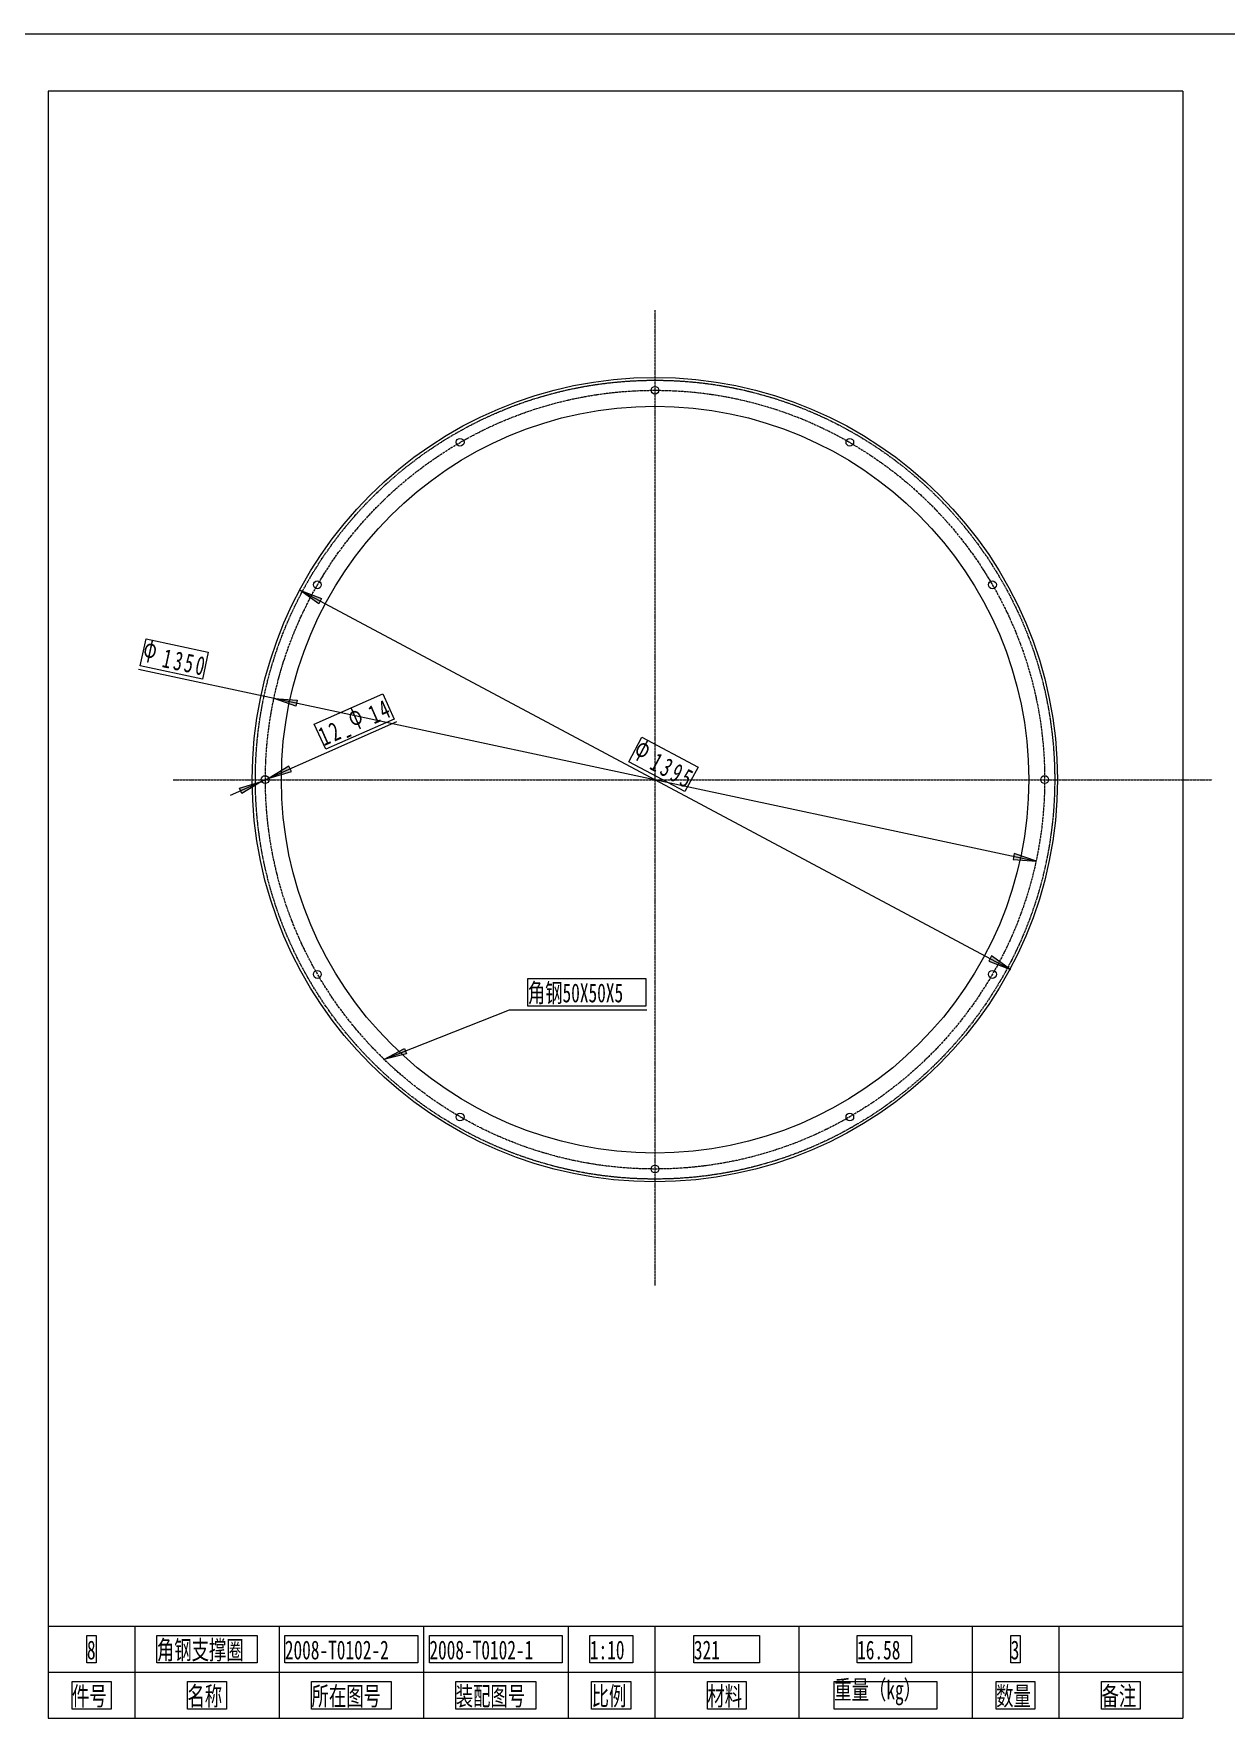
# Model space of a CAD drawing. Header units: millimetres. Extents: x -23892 to 57527, y -540 to 34444.
# Drawn here: x 41054 to 49241, y 11425 to 22992 of the extents above; entities that cross this region are included whole.
import ezdxf

# ---------------------------------------------------------------- set-up
doc = ezdxf.new("R2010")
doc.units = ezdxf.units.MM
for name, pattern in [('AI-Linetype-95', [21.479999, 16.98, -2.1, 0.3, -2.1]), ('AI-Linetype-96', [21.479999, 16.98, -2.1, 0.3, -2.1]), ('AI-Linetype-97', [10.56, 8.46, -2.1]), ('AI-Linetype-98', [21.479999, 16.98, -2.1, 0.3, -2.1])]:
    doc.linetypes.add(name, pattern=pattern)
doc.layers.add('图层 1', color=7, linetype='Continuous')
doc.styles.get("Standard").update_dxf_attribs({"font": ''})
doc.styles.get('Standard').set_extended_font_data('FangSong')

msp = doc.modelspace()

# ---------------------------------------------------------------- hatches: boundary and pattern name
at = {"layer": '图层 1', "lineweight": 0}
for points in [[(43030.2329, 19113.3864), (43011.1969, 19077.6963), (42880.3071, 19170.514)], [(42863.6529, 18416.1789), (42854.1446, 18375.7249), (42704.2187, 18428.0692)], [(42823.1989, 17925.9667), (42806.5448, 17961.6568), (42670.9105, 17880.7681)], [(42482.9319, 17776.0602), (42466.2584, 17811.7503), (42618.5662, 17856.9682)], [(47784.6759, 17362.0115), (47777.5494, 17321.5575), (47936.9837, 17309.6478)], [(47630.0055, 16660.0208), (47610.9695, 16624.3306), (47758.494, 16567.2224)], [(43598.9519, 16024.6659), (43613.2435, 15986.5938), (43458.5538, 15948.5217)]]:
    msp.add_hatch(color=7, dxfattribs=at).paths.add_polyline_path(points)

# ---------------------------------------------------------------- linework, layer by layer
at = {"layer": '图层 1', "color": 7, "lineweight": 0, "true_color": 0xffffff}
for p, q in [((24188.5301, 22992.1516), (57526.7776, 22992.1516)), ((41152.732, 22597.139), (41152.732, 11424.8933)), ((48943.5512, 22597.139), (41152.732, 22597.139)), ((48943.5512, 22597.139), (48943.5512, 11424.8933)), ((42880.3071, 19170.514), (47758.494, 16567.2224)), ((43011.1969, 19077.6963), (42880.3071, 19170.514)), ((42880.3071, 19170.514), (43030.2329, 19113.3864)), ((43030.2329, 19113.3864), (43011.1969, 19077.6963)), ((41773.7954, 18627.9574), (47936.9643, 17309.6478)), ((42854.1446, 18375.7249), (42704.2187, 18428.0692)), ((42704.2187, 18428.0692), (42863.6529, 18416.1789)), ((42863.6529, 18416.1789), (42854.1446, 18375.7249)), ((43544.2257, 18266.253), (42402.0238, 17761.788)), ((42806.5448, 17961.6568), (42670.9105, 17880.7681)), ((42823.1989, 17925.9667), (42806.5448, 17961.6568)), ((42466.2584, 17811.7503), (42618.5662, 17856.9682)), ((42618.5662, 17856.9682), (42482.9319, 17776.0602)), ((42670.9105, 17880.7681), (42823.1989, 17925.9667)), ((42482.9319, 17776.0602), (42466.2584, 17811.7503)), ((47784.6759, 17362.0115), (47777.5494, 17321.5575)), ((47936.9837, 17309.6478), (47784.6759, 17362.0115)), ((47777.5494, 17321.5575), (47936.9837, 17309.6478)), ((47630.0055, 16660.0208), (47610.9695, 16624.3306)), ((47758.494, 16567.2224), (47630.0055, 16660.0208)), ((47610.9695, 16624.3306), (47758.494, 16567.2224)), ((43458.5538, 15948.5217), (44319.9787, 16288.808)), ((44319.94, 16288.808), (45262.2537, 16288.808)), ((43458.5538, 15948.5217), (43598.9519, 16024.6659)), ((43613.2435, 15986.5938), (43458.5538, 15948.5217)), ((43598.9519, 16024.6659), (43613.2435, 15986.5938)), ((41152.732, 12057.8662), (48943.5512, 12057.8662)), ((41152.732, 12057.8662), (48943.5512, 12057.8662)), ((41747.6329, 12057.8662), (41747.6329, 11424.8933)), ((42739.9283, 12057.8662), (42739.9283, 11424.8933)), ((43729.8417, 12057.8662), (43729.8417, 11424.8933)), ((44722.1371, 12057.8662), (44722.1371, 11424.8933)), ((45317.038, 12057.8662), (45317.038, 11424.8933)), ((46306.9515, 12057.8662), (46306.9515, 11424.8933)), ((47496.7532, 12057.8662), (47496.7532, 11424.8933)), ((48091.654, 12057.8662), (48091.654, 11424.8933)), ((41152.732, 11741.3797), (48943.5512, 11741.3797)), ((41152.732, 11741.3797), (48943.5512, 11741.3797)), ((41152.732, 11424.8933), (48943.5512, 11424.8933))]:
    msp.add_line(p, q, dxfattribs=at)
at = {"layer": '图层 1', "color": 7, "linetype": 'AI-Linetype-95', "lineweight": 0, "true_color": 0xffffff}
msp.add_line((45319.3618, 14397.0156), (45319.3618, 21095.5953), dxfattribs=at)
at = {"layer": '图层 1', "lineweight": 0}
for p, q in [((43011.1969, 19077.6963), (42880.3071, 19170.514)), ((42880.3071, 19170.514), (43030.2329, 19113.3864)), ((43030.2329, 19113.3864), (43011.1969, 19077.6963)), ((41785.705, 18651.7573), (41826.159, 18837.354)), ((41826.159, 18837.354), (42252.098, 18744.5557)), ((42252.098, 18744.5557), (42211.6439, 18558.9396)), ((42211.6439, 18558.9396), (41785.705, 18651.7573)), ((42854.1446, 18375.7249), (42704.2187, 18428.0692)), ((42704.2187, 18428.0692), (42863.6529, 18416.1789)), ((42863.6529, 18416.1789), (42854.1446, 18375.7249)), ((42980.2705, 18251.9808), (43451.4274, 18458.9955)), ((43451.4274, 18458.9955), (43527.5716, 18285.2891)), ((43527.5716, 18285.2891), (43058.7967, 18078.2744)), ((43058.7967, 18078.2744), (42980.2705, 18251.9808)), ((45138.529, 17992.6025), (45228.9454, 18161.5451)), ((45228.9454, 18161.5451), (45614.4497, 17956.9123)), ((42806.5448, 17961.6568), (42670.9105, 17880.7681)), ((42823.1989, 17925.9667), (42806.5448, 17961.6568)), ((45524.0139, 17787.9504), (45138.529, 17992.6025)), ((45614.4497, 17956.9123), (45524.0139, 17787.9504)), ((42466.2584, 17811.7503), (42618.5662, 17856.9682)), ((42618.5662, 17856.9682), (42482.9319, 17776.0602)), ((42670.9105, 17880.7681), (42823.1989, 17925.9667)), ((42482.9319, 17776.0602), (42466.2584, 17811.7503)), ((47784.6759, 17362.0115), (47777.5494, 17321.5575)), ((47936.9837, 17309.6478), (47784.6759, 17362.0115)), ((47777.5494, 17321.5575), (47936.9837, 17309.6478)), ((47630.0055, 16660.0208), (47610.9695, 16624.3306)), ((47758.494, 16567.2224), (47630.0055, 16660.0208)), ((47610.9695, 16624.3306), (47758.494, 16567.2224)), ((44446.1047, 16505.3504), (44446.1047, 16505.3504)), ((44446.1047, 16314.9899), (44446.1047, 16505.3504)), ((44446.1047, 16505.3504), (45255.166, 16505.3504)), ((45255.166, 16505.3504), (45255.166, 16314.9899)), ((45255.166, 16314.9899), (44446.1047, 16314.9899)), ((43458.5538, 15948.5217), (43598.9519, 16024.6659)), ((43613.2435, 15986.5938), (43458.5538, 15948.5217)), ((43598.9519, 16024.6659), (43613.2435, 15986.5938)), ((41419.2368, 11993.6123), (41419.2368, 11993.6123)), ((41419.2368, 11805.6337), (41419.2368, 11993.6123)), ((41419.2368, 11993.6123), (41483.4907, 11993.6123)), ((41483.4907, 11993.6123), (41483.4907, 11805.6337)), ((41899.9213, 11993.6123), (41899.9213, 11993.6123)), ((41899.9213, 11805.6337), (41899.9213, 11993.6123)), ((41899.9213, 11993.6123), (42587.6205, 11993.6123)), ((42587.6205, 11993.6123), (42587.6205, 11805.6337)), ((42778.0004, 11993.6123), (42778.0004, 11993.6123)), ((42778.0004, 11805.6337), (42778.0004, 11993.6123)), ((42778.0004, 11993.6123), (43691.7696, 11993.6123)), ((43691.7696, 11993.6123), (43691.7696, 11805.6337)), ((43770.2958, 11993.6123), (43770.2958, 11993.6123)), ((43770.2958, 11805.6337), (43770.2958, 11993.6123)), ((43770.2958, 11993.6123), (44681.6831, 11993.6123)), ((44681.6831, 11993.6123), (44681.6831, 11805.6337)), ((44872.0049, 11993.6123), (44872.0049, 11993.6123)), ((44872.0049, 11805.6337), (44872.0049, 11993.6123)), ((44872.0049, 11993.6123), (45167.0734, 11993.6123)), ((45167.0734, 11993.6123), (45167.0734, 11805.6337)), ((45585.8859, 11993.6123), (45585.8859, 11993.6123)), ((45585.8859, 11805.6337), (45585.8859, 11993.6123)), ((45585.8859, 11993.6123), (46035.6248, 11993.6123)), ((46035.6248, 11993.6123), (46035.6248, 11805.6337)), ((46706.6892, 11993.6123), (46706.6892, 11993.6123)), ((46706.6892, 11805.6337), (46706.6892, 11993.6123)), ((46706.6892, 11993.6123), (47080.2838, 11993.6123)), ((47080.2838, 11993.6123), (47080.2838, 11805.6337)), ((47760.8372, 11993.6123), (47760.8372, 11993.6123)), ((47760.8372, 11805.6337), (47760.8372, 11993.6123)), ((47760.8372, 11993.6123), (47825.0912, 11993.6123)), ((47825.0912, 11993.6123), (47825.0912, 11805.6337)), ((41483.4907, 11805.6337), (41419.2368, 11805.6337)), ((42587.6205, 11805.6337), (41899.9213, 11805.6337)), ((43691.7696, 11805.6337), (42778.0004, 11805.6337)), ((44681.6831, 11805.6337), (43770.2958, 11805.6337)), ((45167.0734, 11805.6337), (44872.0049, 11805.6337)), ((46035.6248, 11805.6337), (45585.8859, 11805.6337)), ((47080.2838, 11805.6337), (46706.6892, 11805.6337)), ((47825.0912, 11805.6337), (47760.8372, 11805.6337)), ((41316.9107, 11677.1258), (41316.9107, 11677.1258)), ((41316.9107, 11486.7653), (41316.9107, 11677.1258)), ((41316.9107, 11677.1258), (41585.8168, 11677.1258)), ((41585.8168, 11677.1258), (41585.8168, 11486.7653)), ((42109.3179, 11677.1258), (42109.3179, 11677.1258)), ((42109.3179, 11486.7653), (42109.3179, 11677.1258)), ((42109.3179, 11677.1258), (42378.2239, 11677.1258)), ((42378.2239, 11677.1258), (42378.2239, 11486.7653)), ((42961.2151, 11677.1258), (42961.2151, 11677.1258)), ((42961.2151, 11486.7653), (42961.2151, 11677.1258)), ((42961.2151, 11677.1258), (43508.5355, 11677.1258)), ((43508.5355, 11677.1258), (43508.5355, 11486.7653)), ((43951.0899, 11677.1258), (43951.0899, 11677.1258)), ((43951.0899, 11486.7653), (43951.0899, 11677.1258)), ((43951.0899, 11677.1258), (44500.7922, 11677.1258)), ((44500.7922, 11677.1258), (44500.7922, 11486.7653)), ((44883.9533, 11677.1258), (44883.9533, 11677.1258)), ((44883.9533, 11486.7653), (44883.9533, 11677.1258)), ((44883.9533, 11677.1258), (45152.8399, 11677.1258)), ((45152.8399, 11677.1258), (45152.8399, 11486.7653)), ((45678.6843, 11677.1258), (45678.6843, 11677.1258)), ((45678.6843, 11486.7653), (45678.6843, 11677.1258)), ((45678.6843, 11677.1258), (45945.2084, 11677.1258)), ((45945.2084, 11677.1258), (45945.2084, 11486.7653)), ((46549.6756, 11677.1258), (46549.6756, 11677.1258)), ((46549.6756, 11486.7653), (46549.6756, 11677.1258)), ((46549.6756, 11677.1258), (47254.029, 11677.1258)), ((47254.029, 11677.1258), (47254.029, 11486.7653)), ((47660.9318, 11677.1258), (47660.9318, 11677.1258)), ((47660.9318, 11486.7653), (47660.9318, 11677.1258)), ((47660.9318, 11677.1258), (47927.4559, 11677.1258)), ((47927.4559, 11677.1258), (47927.4559, 11486.7653)), ((48384.3406, 11677.1258), (48384.3406, 11677.1258)), ((48384.3406, 11486.7653), (48384.3406, 11677.1258)), ((48384.3406, 11677.1258), (48650.8453, 11677.1258)), ((48650.8453, 11677.1258), (48650.8453, 11486.7653)), ((41585.8168, 11486.7653), (41316.9107, 11486.7653)), ((42378.2239, 11486.7653), (42109.3179, 11486.7653)), ((43508.5355, 11486.7653), (42961.2151, 11486.7653)), ((44500.7922, 11486.7653), (43951.0899, 11486.7653)), ((45152.8399, 11486.7653), (44883.9533, 11486.7653)), ((45945.2084, 11486.7653), (45678.6843, 11486.7653)), ((47254.029, 11486.7653), (46549.6756, 11486.7653)), ((47927.4559, 11486.7653), (47660.9318, 11486.7653)), ((48650.8453, 11486.7653), (48384.3406, 11486.7653))]:
    msp.add_line(p, q, dxfattribs=at)
at = {"layer": '图层 1', "color": 18, "lineweight": 0, "true_color": 0x000000}
for p, q in [((41785.705, 18651.7573), (41826.159, 18837.354)), ((41826.159, 18837.354), (42252.098, 18744.5557)), ((42252.098, 18744.5557), (42211.6439, 18558.9396)), ((42211.6439, 18558.9396), (41785.705, 18651.7573)), ((42980.2705, 18251.9808), (43451.4274, 18458.9955)), ((43451.4274, 18458.9955), (43527.5716, 18285.2891)), ((43527.5716, 18285.2891), (43058.7967, 18078.2744)), ((43058.7967, 18078.2744), (42980.2705, 18251.9808)), ((45138.529, 17992.6025), (45228.9454, 18161.5451)), ((45228.9454, 18161.5451), (45614.4497, 17956.9123)), ((45524.0139, 17787.9504), (45138.529, 17992.6025)), ((45614.4497, 17956.9123), (45524.0139, 17787.9504)), ((44446.1047, 16505.3504), (44446.1047, 16505.3504)), ((44446.1047, 16314.9899), (44446.1047, 16505.3504)), ((44446.1047, 16505.3504), (45255.166, 16505.3504)), ((45255.166, 16505.3504), (45255.166, 16314.9899)), ((45255.166, 16314.9899), (44446.1047, 16314.9899)), ((41419.2368, 11993.6123), (41419.2368, 11993.6123)), ((41419.2368, 11805.6337), (41419.2368, 11993.6123)), ((41419.2368, 11993.6123), (41483.4907, 11993.6123)), ((41483.4907, 11993.6123), (41483.4907, 11805.6337)), ((41899.9213, 11993.6123), (41899.9213, 11993.6123)), ((41899.9213, 11805.6337), (41899.9213, 11993.6123)), ((41899.9213, 11993.6123), (42587.6205, 11993.6123)), ((42587.6205, 11993.6123), (42587.6205, 11805.6337)), ((42778.0004, 11993.6123), (42778.0004, 11993.6123)), ((42778.0004, 11805.6337), (42778.0004, 11993.6123)), ((42778.0004, 11993.6123), (43691.7696, 11993.6123)), ((43691.7696, 11993.6123), (43691.7696, 11805.6337)), ((43770.2958, 11993.6123), (43770.2958, 11993.6123)), ((43770.2958, 11805.6337), (43770.2958, 11993.6123)), ((43770.2958, 11993.6123), (44681.6831, 11993.6123)), ((44681.6831, 11993.6123), (44681.6831, 11805.6337)), ((44872.0049, 11993.6123), (44872.0049, 11993.6123)), ((44872.0049, 11805.6337), (44872.0049, 11993.6123)), ((44872.0049, 11993.6123), (45167.0734, 11993.6123)), ((45167.0734, 11993.6123), (45167.0734, 11805.6337)), ((45585.8859, 11993.6123), (45585.8859, 11993.6123)), ((45585.8859, 11805.6337), (45585.8859, 11993.6123)), ((45585.8859, 11993.6123), (46035.6248, 11993.6123)), ((46035.6248, 11993.6123), (46035.6248, 11805.6337)), ((46706.6892, 11993.6123), (46706.6892, 11993.6123)), ((46706.6892, 11805.6337), (46706.6892, 11993.6123)), ((46706.6892, 11993.6123), (47080.2838, 11993.6123)), ((47080.2838, 11993.6123), (47080.2838, 11805.6337)), ((47760.8372, 11993.6123), (47760.8372, 11993.6123)), ((47760.8372, 11805.6337), (47760.8372, 11993.6123)), ((47760.8372, 11993.6123), (47825.0912, 11993.6123)), ((47825.0912, 11993.6123), (47825.0912, 11805.6337)), ((41483.4907, 11805.6337), (41419.2368, 11805.6337)), ((42587.6205, 11805.6337), (41899.9213, 11805.6337)), ((43691.7696, 11805.6337), (42778.0004, 11805.6337)), ((44681.6831, 11805.6337), (43770.2958, 11805.6337)), ((45167.0734, 11805.6337), (44872.0049, 11805.6337)), ((46035.6248, 11805.6337), (45585.8859, 11805.6337)), ((47080.2838, 11805.6337), (46706.6892, 11805.6337)), ((47825.0912, 11805.6337), (47760.8372, 11805.6337)), ((41316.9107, 11677.1258), (41316.9107, 11677.1258)), ((41316.9107, 11486.7653), (41316.9107, 11677.1258)), ((41316.9107, 11677.1258), (41585.8168, 11677.1258)), ((41585.8168, 11677.1258), (41585.8168, 11486.7653)), ((42109.3179, 11677.1258), (42109.3179, 11677.1258)), ((42109.3179, 11486.7653), (42109.3179, 11677.1258)), ((42109.3179, 11677.1258), (42378.2239, 11677.1258)), ((42378.2239, 11677.1258), (42378.2239, 11486.7653)), ((42961.2151, 11677.1258), (42961.2151, 11677.1258)), ((42961.2151, 11486.7653), (42961.2151, 11677.1258)), ((42961.2151, 11677.1258), (43508.5355, 11677.1258)), ((43508.5355, 11677.1258), (43508.5355, 11486.7653)), ((43951.0899, 11677.1258), (43951.0899, 11677.1258)), ((43951.0899, 11486.7653), (43951.0899, 11677.1258)), ((43951.0899, 11677.1258), (44500.7922, 11677.1258)), ((44500.7922, 11677.1258), (44500.7922, 11486.7653)), ((44883.9533, 11677.1258), (44883.9533, 11677.1258)), ((44883.9533, 11486.7653), (44883.9533, 11677.1258)), ((44883.9533, 11677.1258), (45152.8399, 11677.1258)), ((45152.8399, 11677.1258), (45152.8399, 11486.7653)), ((45678.6843, 11677.1258), (45678.6843, 11677.1258)), ((45678.6843, 11486.7653), (45678.6843, 11677.1258)), ((45678.6843, 11677.1258), (45945.2084, 11677.1258)), ((45945.2084, 11677.1258), (45945.2084, 11486.7653)), ((46549.6756, 11677.1258), (46549.6756, 11677.1258)), ((46549.6756, 11486.7653), (46549.6756, 11677.1258)), ((46549.6756, 11677.1258), (47254.029, 11677.1258)), ((47254.029, 11677.1258), (47254.029, 11486.7653)), ((47660.9318, 11677.1258), (47660.9318, 11677.1258)), ((47660.9318, 11486.7653), (47660.9318, 11677.1258)), ((47660.9318, 11677.1258), (47927.4559, 11677.1258)), ((47927.4559, 11677.1258), (47927.4559, 11486.7653)), ((48384.3406, 11677.1258), (48384.3406, 11677.1258)), ((48384.3406, 11486.7653), (48384.3406, 11677.1258)), ((48384.3406, 11677.1258), (48650.8453, 11677.1258)), ((48650.8453, 11677.1258), (48650.8453, 11486.7653)), ((41585.8168, 11486.7653), (41316.9107, 11486.7653)), ((42378.2239, 11486.7653), (42109.3179, 11486.7653)), ((43508.5355, 11486.7653), (42961.2151, 11486.7653)), ((44500.7922, 11486.7653), (43951.0899, 11486.7653)), ((45152.8399, 11486.7653), (44883.9533, 11486.7653)), ((45945.2084, 11486.7653), (45678.6843, 11486.7653)), ((47254.029, 11486.7653), (46549.6756, 11486.7653)), ((47927.4559, 11486.7653), (47660.9318, 11486.7653)), ((48650.8453, 11486.7653), (48384.3406, 11486.7653))]:
    msp.add_line(p, q, dxfattribs=at)
at = {"layer": '图层 1', "color": 7, "linetype": 'AI-Linetype-96', "lineweight": 0, "true_color": 0xffffff}
msp.add_line((42011.7557, 17868.8585), (49143.4395, 17868.8585), dxfattribs=at)
at = {"layer": '图层 1', "color": 7, "lineweight": 0, "true_color": 0xffffff}
for points in [[(48082.1263, 17871.2404), (48082.1263, 19396.5647), (46844.7441, 20631.5842), (45317.038, 20631.5842), (43791.7138, 20631.5842), (42554.3122, 19396.5647), (42554.3122, 17871.2404), (42554.3122, 16345.9162), (43791.7138, 15108.5147), (45317.038, 15108.5147), (46844.7441, 15108.5147), (48082.1263, 16345.9162), (48082.1263, 17871.2404)], [(45345.5824, 20543.5304), (45345.5824, 20560.1845), (45333.6921, 20569.7122), (45319.4199, 20569.7122), (45302.7464, 20569.7122), (45293.2381, 20560.1845), (45293.2381, 20543.5304), (45293.2381, 20529.2582), (45302.7464, 20517.3679), (45319.4199, 20517.3679), (45333.6921, 20517.3679), (45345.5824, 20529.2582), (45345.5824, 20543.5304)], [(47884.62, 17871.2404), (47884.62, 19287.1122), (46735.2723, 20434.0779), (45319.4199, 20434.0779), (43901.1662, 20434.0779), (42754.2005, 19287.1122), (42754.2005, 17871.2404), (42754.2005, 16455.3687), (43901.1662, 15306.021), (45319.4199, 15306.021), (46735.2723, 15306.021), (47884.62, 16455.3687), (47884.62, 17871.2404)], [(44008.2561, 20186.5899), (44008.2561, 20203.244), (43993.9646, 20212.7717), (43979.6924, 20212.7717), (43965.4202, 20212.7717), (43953.5105, 20203.244), (43953.5105, 20186.5899), (43953.5105, 20172.3177), (43965.4202, 20160.4274), (43979.6924, 20160.4274), (43993.9646, 20160.4274), (44008.2561, 20172.3177), (44008.2561, 20186.5899)], [(46682.928, 20186.5899), (46682.928, 20203.244), (46671.0184, 20212.7717), (46656.7462, 20212.7717), (46640.0921, 20212.7717), (46630.5643, 20203.244), (46630.5643, 20186.5899), (46630.5643, 20172.3177), (46640.0921, 20160.4274), (46656.7462, 20160.4274), (46671.0184, 20160.4274), (46682.928, 20172.3177), (46682.928, 20186.5899)], [(43027.851, 19208.5861), (43027.851, 19222.8583), (43015.9607, 19234.7485), (43001.6692, 19234.7485), (42985.015, 19234.7485), (42975.5067, 19222.8583), (42975.5067, 19208.5861), (42975.5067, 19194.2945), (42985.015, 19180.0223), (43001.6692, 19180.0223), (43015.9607, 19180.0223), (43027.851, 19194.2945), (43027.851, 19208.5861)], [(47663.3138, 19208.5861), (47663.3138, 19222.8583), (47649.0416, 19234.7485), (47634.7694, 19234.7485), (47620.4778, 19234.7485), (47608.5875, 19222.8583), (47608.5875, 19208.5861), (47608.5875, 19194.2945), (47620.4778, 19180.0223), (47634.7694, 19180.0223), (47649.0416, 19180.0223), (47663.3138, 19194.2945), (47663.3138, 19208.5861)], [(42670.9105, 17871.2404), (42670.9105, 17885.5126), (42656.6383, 17897.4223), (42642.3467, 17897.4223), (42628.0745, 17897.4223), (42616.1843, 17885.5126), (42616.1843, 17871.2404), (42616.1843, 17856.9682), (42628.0745, 17842.6767), (42642.3467, 17842.6767), (42656.6383, 17842.6767), (42670.9105, 17856.9682), (42670.9105, 17871.2404)], [(48020.2543, 17871.2404), (48020.2543, 17885.5126), (48008.364, 17897.4223), (47994.0918, 17897.4223), (47977.4183, 17897.4223), (47967.91, 17885.5126), (47967.91, 17871.2404), (47967.91, 17856.9682), (47977.4183, 17842.6767), (47994.0918, 17842.6767), (48008.364, 17842.6767), (48020.2543, 17856.9682), (48020.2543, 17871.2404)], [(43027.851, 16533.8948), (43027.851, 16548.1864), (43015.9607, 16560.0766), (43001.6692, 16560.0766), (42985.015, 16560.0766), (42975.5067, 16548.1864), (42975.5067, 16533.8948), (42975.5067, 16519.6226), (42985.015, 16505.3504), (43001.6692, 16505.3504), (43015.9607, 16505.3504), (43027.851, 16519.6226), (43027.851, 16533.8948)], [(47663.3138, 16533.8948), (47663.3138, 16548.1864), (47649.0416, 16560.0766), (47634.7694, 16560.0766), (47620.4778, 16560.0766), (47608.5875, 16548.1864), (47608.5875, 16533.8948), (47608.5875, 16519.6226), (47620.4778, 16505.3504), (47634.7694, 16505.3504), (47649.0416, 16505.3504), (47663.3138, 16519.6226), (47663.3138, 16533.8948)], [(44008.2561, 15553.509), (44008.2561, 15570.1632), (43993.9646, 15579.6909), (43979.6924, 15579.6909), (43965.4202, 15579.6909), (43953.5105, 15570.1632), (43953.5105, 15553.509), (43953.5105, 15539.2368), (43965.4202, 15527.3272), (43979.6924, 15527.3272), (43993.9646, 15527.3272), (44008.2561, 15539.2368), (44008.2561, 15553.509)], [(46682.928, 15553.509), (46682.928, 15570.1632), (46671.0184, 15579.6909), (46656.7462, 15579.6909), (46640.0921, 15579.6909), (46630.5643, 15570.1632), (46630.5643, 15553.509), (46630.5643, 15539.2368), (46640.0921, 15527.3272), (46656.7462, 15527.3272), (46671.0184, 15527.3272), (46682.928, 15539.2368), (46682.928, 15553.509)], [(45345.5824, 15196.5685), (45345.5824, 15213.2227), (45333.6921, 15222.7504), (45319.4199, 15222.7504), (45302.7464, 15222.7504), (45293.2381, 15213.2227), (45293.2381, 15196.5685), (45293.2381, 15182.2963), (45302.7464, 15170.3867), (45319.4199, 15170.3867), (45333.6921, 15170.3867), (45345.5824, 15182.2963), (45345.5824, 15196.5685)]]:
    msp.add_open_spline(points, degree=3, knots=[0, 0, 0, 0, 1, 1, 1, 2, 2, 2, 3, 3, 3, 4, 4, 4, 4], dxfattribs=at)
at = {"layer": '图层 1', "color": 7, "linetype": 'AI-Linetype-97', "lineweight": 0, "true_color": 0xffffff}
msp.add_open_spline([(48063.0515, 17871.2404), (48063.0515, 19384.6744), (46832.8345, 20612.5482), (45319.3618, 20612.5482), (43803.5653, 20612.5482), (42575.7302, 19384.6744), (42575.7302, 17871.2404), (42575.7302, 16355.4245), (43803.5653, 15127.5507), (45319.3618, 15127.5507), (46832.8345, 15127.5507), (48063.0515, 16355.4245), (48063.0515, 17871.2404)], degree=3, knots=[0, 0, 0, 0, 1, 1, 1, 2, 2, 2, 3, 3, 3, 4, 4, 4, 4], dxfattribs=at)
at = {"layer": '图层 1', "color": 7, "linetype": 'AI-Linetype-98', "lineweight": 0, "true_color": 0xffffff}
msp.add_open_spline([(47994.0918, 17871.2404), (47994.0918, 19346.6023), (46794.7624, 20543.5304), (45319.3618, 20543.5304), (43841.6374, 20543.5304), (42644.7287, 19346.6023), (42644.7287, 17871.2404), (42644.7287, 16395.8786), (43841.6374, 15196.5685), (45319.3618, 15196.5685), (46794.7624, 15196.5685), (47994.0918, 16395.8786), (47994.0918, 17871.2404)], degree=3, knots=[0, 0, 0, 0, 1, 1, 1, 2, 2, 2, 3, 3, 3, 4, 4, 4, 4], dxfattribs=at)

# ---------------------------------------------------------------- texts
at = {"layer": '图层 1', "color": 7, "lineweight": 0}
for s, height, rotation, width, p in [('φ', 129.4093, 347.89943447, 0.67502, (41799.4534, 18717.7158)), ('1', 129.4093, 347.89943447, 0.67502, (41928.4463, 18644.6115)), ('3', 129.4093, 347.89943447, 0.67502, (42004.6099, 18627.9574)), ('5', 129.4093, 347.89943447, 0.67502, (42078.4109, 18613.7046)), ('0', 129.4093, 347.89943447, 0.67502, (42154.5551, 18597.0117)), ('4', 129.4065, 23.79742659, 0.674995, (43458.5538, 18280.564)), ('φ', 129.4065, 23.79742659, 0.674995, (43241.2408, 18231.9588)), ('1', 129.4065, 23.79742659, 0.674995, (43389.5166, 18249.6183)), ('1', 129.4065, 23.79742659, 0.674995, (43046.8096, 18099.6731)), ('2', 129.4065, 23.79742659, 0.674995, (43118.248, 18130.6187)), ('-', 129.4065, 23.79742659, 0.674995, (43212.0261, 18110.8392)), ('φ', 129.4447, 331.90046766, 0.675005, (45170.781, 18052.0829)), ('1', 129.4447, 331.90046766, 0.675005, (45274.1633, 17947.3846)), ('3', 129.4447, 331.90046766, 0.675005, (45343.1617, 17911.6557)), ('9', 129.4447, 331.90046766, 0.675005, (45412.1989, 17873.6224)), ('5', 129.4447, 331.90046766, 0.675005, (45478.8154, 17837.9128)), ('角钢50X50X5', 129.45044, 0.0000025, 0.675, (44446.0466, 16341.1523)), ('8', 129.4504, 0.0000025, 0.675, (41419.2368, 11829.4142)), ('角钢支撑圈', 129.45044, 0.0000025, 0.675, (41899.9019, 11829.4336)), ('2008-T0102-2', 129.450441, 0.0000025, 0.675, (42777.9423, 11829.4142)), ('2008-T0102-1', 129.450441, 0.0000025, 0.675, (43770.2764, 11829.4336)), ('1:10', 129.45044, 0.0000025, 0.675, (44872.0049, 11829.4336)), ('321', 129.45044, 0.0000025, 0.675, (45585.9053, 11829.4142)), ('16.58', 129.45044, 0.0000025, 0.675, (46706.7086, 11829.4142)), ('3', 129.4504, 0.0000025, 0.675, (47760.8566, 11829.4142)), ('重量（kg）', 129.45044, 0.0000025, 0.675, (46549.6175, 11556.0779)), ('件号', 129.45044, 0.0000025, 0.675, (41316.8914, 11512.9471)), ('名称', 129.45044, 0.0000025, 0.675, (42109.2985, 11512.9471)), ('所在图号', 129.45044, 0.0000025, 0.675, (42961.1958, 11512.9278)), ('装配图号', 129.45044, 0.0000025, 0.675, (43951.1092, 11512.9471)), ('比例', 129.45044, 0.0000025, 0.675, (44883.9339, 11512.9471)), ('材料', 129.45044, 0.0000025, 0.675, (45678.723, 11512.9471)), ('数量', 129.45044, 0.0000025, 0.675, (47660.9512, 11512.9471)), ('备注', 129.45044, 0.0000025, 0.675, (48384.3212, 11512.9471))]:
    msp.add_text(s, height=height, rotation=rotation, dxfattribs=dict(at, width=width)).set_placement(p)

doc.saveas('drawing.dxf')
